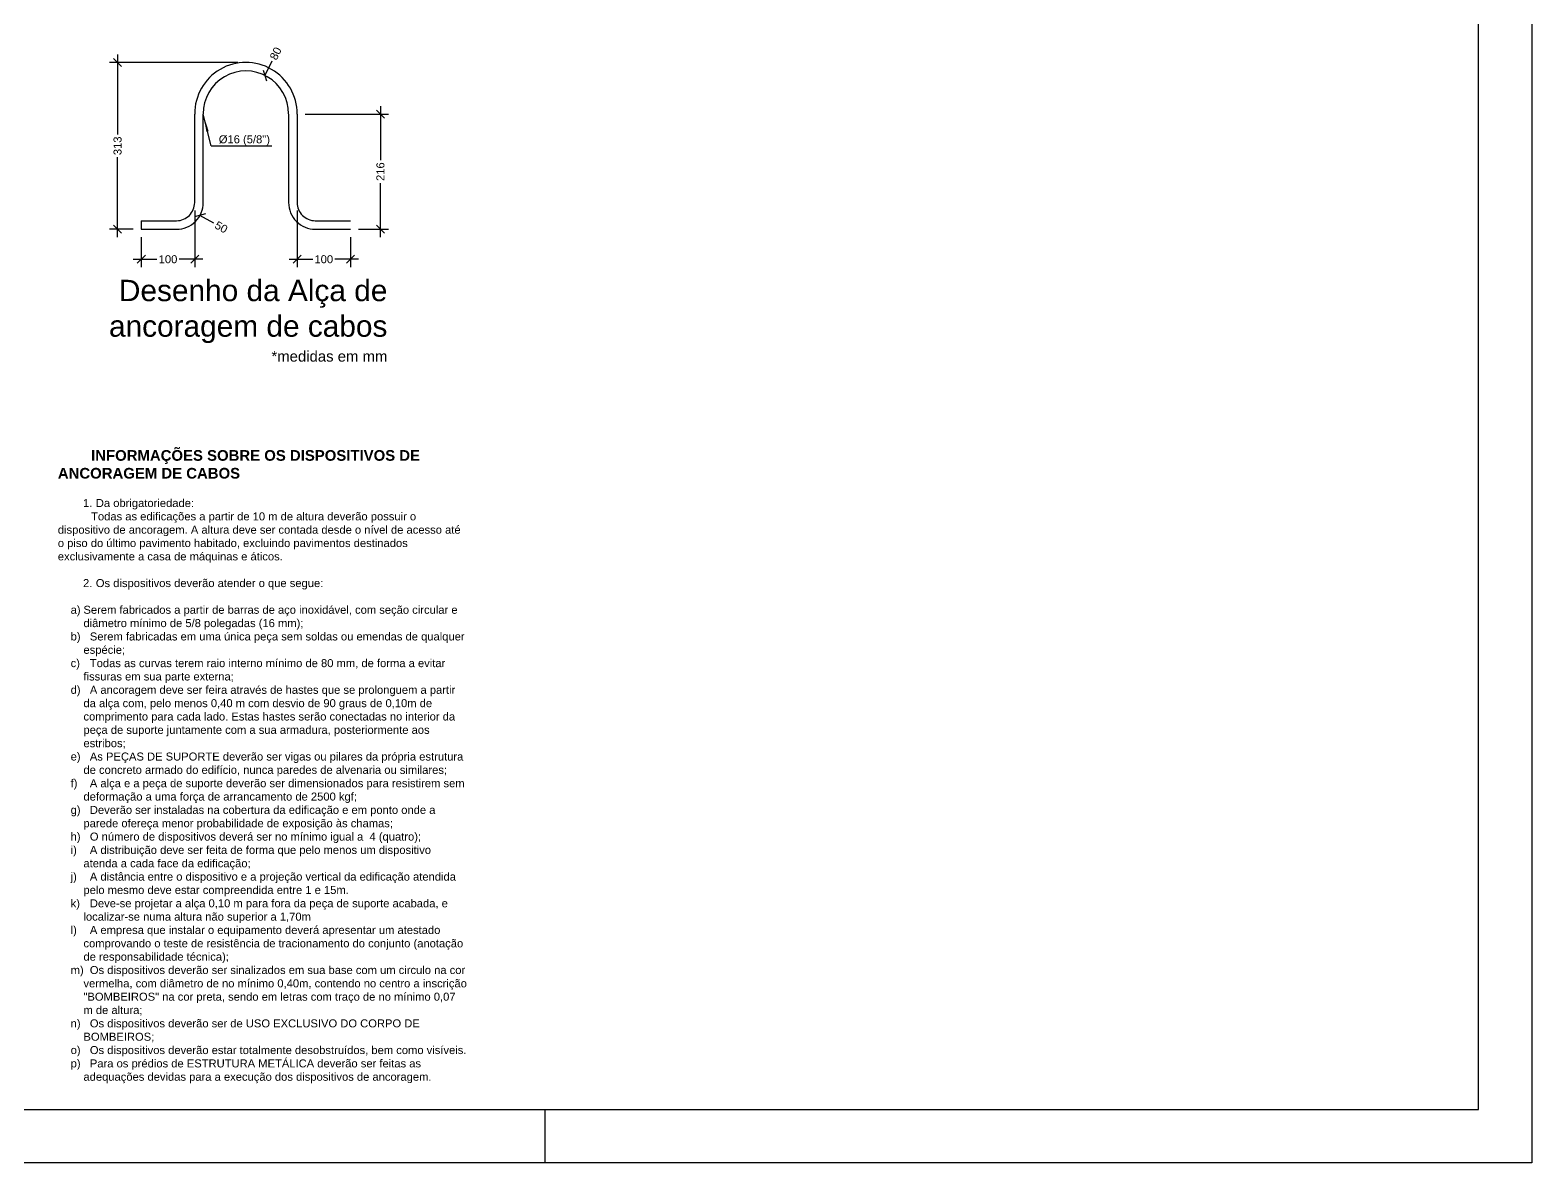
# Model space of a CAD drawing. Extents: x -120 to 1117, y 5 to 675.
# Drawn here: x 60.95 to 89.1, y 69.4 to 90.64 of the extents above; entities that cross this region are included whole.
import ezdxf

# ---------------------------------------------------------------- set-up
doc = ezdxf.new("R2010")
doc.units = 0
doc.header["$MEASUREMENT"] = 0
doc.layers.get('0').update_dxf_attribs({"linetype": 'CONTINUOUS'})
doc.layers.get('DEFPOINTS').update_dxf_attribs({"linetype": 'CONTINUOUS'})
for name, color, linetype in [('carimbo', 4, 'CONTINUOUS'), ('Cotas', 1, 'CONTINUOUS'), ('LINVISTA', 4, 'CONTINUOUS'), ('texto', 7, 'CONTINUOUS')]:
    doc.layers.add(name, color=color, linetype=linetype)
doc.styles.add('ARIAL', font='arial.ttf')
doc.styles.get("Standard").update_dxf_attribs({"font": 'arial.ttf'})
doc.dimstyles.new('COT', dxfattribs={"dimtxt": 0.15, "dimasz": 0.15, "dimexe": 0.15, "dimexo": 0.15, "dimgap": 0.05, "dimtad": 0, "dimzin": 4, "dimtxsty": 'ARIAL', "dimblk": 'OBLIQUE', "dimcen": 0, "dimdle": 0.15, "dimclrd": 256, "dimclre": 256, "dimclrt": 4, "dimazin": 0, "dimtfac": 1.5, "dimtix": 1, "dimtofl": 0, "dimtmove": 1, "dimatfit": 3, "dimldrblk": 'OPEN30', "dimfxl": 0, "dimtolj": 1, "dimtzin": 12, "dimarcsym": 0})

# ---------------------------------------------------------------- blocks, each defined once
blk = doc.blocks.new('A1')
blk.add_lwpolyline([(841, 0), (0, 0), (0, 594), (841, 594)], close=True)
at = {"color": 2}
blk.add_lwpolyline([(831, 10), (831, 584), (30, 584), (30, 10), (831, 10)], dxfattribs=at)
blk.add_lwpolyline([(656, 10), (656, 0)])
blk = doc.blocks.new('_Oblique')
at = {"color": 0, "linetype": 'ByBlock', "lineweight": -2}
blk.add_line((-0.5, -0.5), (0.5, 0.5), dxfattribs=at)
blk = doc.blocks.new('*D753')
at = {"layer": 'Cotas', "lineweight": -2, "transparency": 16777216}
for p, q in [((66.104, 89.063), (67.666, 89.063)), ((67.516, 89.213), (67.516, 88.2)), ((67.516, 86.753), (67.516, 87.766)), ((67.104, 86.903), (67.666, 86.903))]:
    blk.add_line(p, q, dxfattribs=at)
at = {"layer": 'DEFPOINTS', "color": 0, "transparency": 16777216}
for p in [(65.954, 89.063), (67.516, 89.063), (66.954, 86.903)]:
    blk.add_point(p, dxfattribs=at)
at = {"layer": 'Cotas', "lineweight": -2, "transparency": 16777216, "xscale": 0.15, "yscale": 0.15, "zscale": 0.15}
for p, rotation in [((67.516, 89.063), 90), ((67.516, 86.903), 270)]:
    blk.add_blockref('_Oblique', p, dxfattribs=dict(at, rotation=rotation))
at = {"layer": 'Cotas', "color": 4, "transparency": 16777216, "insert": (67.516, 87.983), "char_height": 0.15, "attachment_point": 5, "rotation": 90, "style": 'ARIAL'}
blk.add_mtext('\\A1;216', dxfattribs=at)
blk = doc.blocks.new('_Open30')
at = {"color": 0, "linetype": 'ByBlock', "lineweight": -2}
for p, q in [((-1, 0.27), (0, 0)), ((0, 0), (-1, -0.27)), ((0, 0), (-1, 0))]:
    blk.add_line(p, q, dxfattribs=at)
blk = doc.blocks.new('*D754')
at = {"layer": 'Cotas', "lineweight": -2, "transparency": 16777216}
for p, q in [((64.034, 87.253), (64.034, 86.19)), ((63.034, 86.753), (63.034, 86.19)), ((62.884, 86.34), (63.326, 86.34)), ((64.184, 86.34), (63.743, 86.34))]:
    blk.add_line(p, q, dxfattribs=at)
at = {"layer": 'DEFPOINTS', "color": 0, "transparency": 16777216}
for p in [(64.034, 87.403), (63.034, 86.903), (64.034, 86.34)]:
    blk.add_point(p, dxfattribs=at)
at = {"layer": 'Cotas', "lineweight": -2, "transparency": 16777216, "xscale": 0.15, "yscale": 0.15, "zscale": 0.15, "rotation": 180}
blk.add_blockref('_Oblique', (63.034, 86.34), dxfattribs=at)
at = {"layer": 'Cotas', "lineweight": -2, "transparency": 16777216, "xscale": 0.15, "yscale": 0.15, "zscale": 0.15}
blk.add_blockref('_Oblique', (64.034, 86.34), dxfattribs=at)
at = {"layer": 'Cotas', "color": 4, "transparency": 16777216, "insert": (63.534, 86.34), "char_height": 0.15, "attachment_point": 5, "style": 'ARIAL'}
blk.add_mtext('\\A1;100', dxfattribs=at)
blk = doc.blocks.new('*D755')
at = {"layer": 'Cotas', "lineweight": -2, "transparency": 16777216}
for p, q in [((65.954, 87.253), (65.954, 86.19)), ((66.954, 86.753), (66.954, 86.19)), ((65.804, 86.34), (66.246, 86.34)), ((67.104, 86.34), (66.663, 86.34))]:
    blk.add_line(p, q, dxfattribs=at)
at = {"layer": 'DEFPOINTS', "color": 0, "transparency": 16777216}
for p in [(65.954, 87.403), (66.954, 86.903), (65.954, 86.34)]:
    blk.add_point(p, dxfattribs=at)
at = {"layer": 'Cotas', "lineweight": -2, "transparency": 16777216, "xscale": 0.15, "yscale": 0.15, "zscale": 0.15, "rotation": 180}
blk.add_blockref('_Oblique', (65.954, 86.34), dxfattribs=at)
at = {"layer": 'Cotas', "lineweight": -2, "transparency": 16777216, "xscale": 0.15, "yscale": 0.15, "zscale": 0.15}
blk.add_blockref('_Oblique', (66.954, 86.34), dxfattribs=at)
at = {"layer": 'Cotas', "color": 4, "transparency": 16777216, "insert": (66.454, 86.34), "char_height": 0.15, "attachment_point": 5, "style": 'ARIAL'}
blk.add_mtext('\\A1;100', dxfattribs=at)
blk = doc.blocks.new('*D756')
at = {"layer": 'Cotas', "lineweight": -2, "transparency": 16777216}
for p, q in [((62.589, 90.18), (62.589, 88.682)), ((64.844, 90.03), (62.439, 90.03)), ((62.589, 86.753), (62.589, 88.251)), ((62.884, 86.903), (62.439, 86.903))]:
    blk.add_line(p, q, dxfattribs=at)
at = {"layer": 'DEFPOINTS', "color": 0, "transparency": 16777216}
for p in [(62.589, 90.03), (64.994, 90.03), (63.034, 86.903)]:
    blk.add_point(p, dxfattribs=at)
at = {"layer": 'Cotas', "lineweight": -2, "transparency": 16777216, "xscale": 0.15, "yscale": 0.15, "zscale": 0.15}
for p, rotation in [((62.589, 90.03), 90), ((62.589, 86.903), 270)]:
    blk.add_blockref('_Oblique', p, dxfattribs=dict(at, rotation=rotation))
at = {"layer": 'Cotas', "color": 4, "transparency": 16777216, "insert": (62.589, 88.467), "char_height": 0.15, "attachment_point": 5, "rotation": 90, "style": 'ARIAL'}
blk.add_mtext('\\A1;313', dxfattribs=at)
blk = doc.blocks.new('*D757')
at = {"layer": 'Cotas', "lineweight": -2, "transparency": 16777216}
blk.add_line((64.395, 87.017), (64.132, 87.162), dxfattribs=at)
at = {"layer": 'DEFPOINTS', "color": 0, "transparency": 16777216}
for p in [(63.694, 87.403), (64.132, 87.162)]:
    blk.add_point(p, dxfattribs=at)
at = {"layer": 'Cotas', "lineweight": -2, "transparency": 16777216, "xscale": 0.15, "yscale": 0.15, "zscale": 0.15, "rotation": 151.1176984160404}
blk.add_blockref('_Oblique', (64.132, 87.162), dxfattribs=at)
at = {"layer": 'Cotas', "color": 4, "transparency": 16777216, "insert": (64.532, 86.941), "char_height": 0.15, "attachment_point": 5, "rotation": 331.1177, "style": 'ARIAL'}
blk.add_mtext('\\A1;50', dxfattribs=at)
blk = doc.blocks.new('*D758')
at = {"layer": 'Cotas', "lineweight": -2, "transparency": 16777216}
blk.add_line((65.482, 90.056), (65.349, 89.787), dxfattribs=at)
at = {"layer": 'DEFPOINTS', "color": 0, "transparency": 16777216}
for p in [(65.349, 89.787), (64.994, 89.07)]:
    blk.add_point(p, dxfattribs=at)
at = {"layer": 'Cotas', "lineweight": -2, "transparency": 16777216, "xscale": 0.15, "yscale": 0.15, "zscale": 0.15, "rotation": 243.6767937720104}
blk.add_blockref('_Oblique', (65.349, 89.787), dxfattribs=at)
at = {"layer": 'Cotas', "color": 4, "transparency": 16777216, "insert": (65.552, 90.197), "char_height": 0.15, "attachment_point": 5, "rotation": 63.6768, "style": 'ARIAL'}
blk.add_mtext('\\A1;80', dxfattribs=at)
blk = doc.blocks.new('SETA-5P')
at = {"layer": 'Cotas'}
blk.add_lwpolyline([(0, 0, 0, 0.06, 0), (0.45, 0, 0.06, 0.06, 0)], format="xyseb", dxfattribs=at)

msp = doc.modelspace()

# ---------------------------------------------------------------- linework, layer by layer
at = {"layer": 'LINVISTA'}
for p, q in [((64.342, 88.464), (64.194, 89.063)), ((64.342, 88.464), (65.483, 88.464)), ((63.034, 87.063), (63.034, 86.903))]:
    msp.add_line(p, q, dxfattribs=at)
for points in [[(63.034, 86.903), (63.694, 86.903, 0.414214), (64.194, 87.403), (64.194, 89.063)], [(63.034, 87.063), (63.694, 87.063, 0.414214), (64.034, 87.403), (64.034, 89.063)], [(65.794, 89.063), (65.794, 87.403, 0.414214), (66.294, 86.903), (66.954, 86.903)], [(65.954, 89.063), (65.954, 87.403, 0.414214), (66.294, 87.063), (66.954, 87.063)]]:
    msp.add_lwpolyline(points, format="xyb", dxfattribs=at)
for radius in [0.96, 0.8]:
    msp.add_arc((64.994, 89.07), radius, 359.5856, 180.4144, dxfattribs=at)

# ---------------------------------------------------------------- block references
at = {"layer": 'carimbo', "xscale": 0.1000000000003638, "yscale": 0.1000000000003638, "zscale": 0.1000000000003638}
msp.add_blockref('A1', (5, 69.4), dxfattribs=at)
at = {"layer": 'texto', "xscale": -0.7500000000000017, "yscale": 0.75, "zscale": 0.75, "rotation": 103.8238298114141}
msp.add_blockref('SETA-5P', (64.194, 89.063), dxfattribs=at)

# ---------------------------------------------------------------- texts
at = {"layer": 'texto'}
for s, insert, char_height, width, attachment_point in [('%%C16 (5/8")', (64.486, 88.664), 0.15, 1.52904, 1), ('Desenho da Alça de ancoragem de cabos{\\fArial|b0|i0|c0|p34;\\P\\H0.5x;*medidas em mm}', (67.646, 85.955), 0.4, 5.30426, 3), ('\\pi0.623333;{\\fArial|b1|i0|c0|p34;\\H1.334x;INFORMAÇÕES SOBRE OS DISPOSITIVOS DE ANCORAGEM DE CABOS\\P\\pi0.374;\\fArial|b0|i0|c0|p34;\\H0.7498x;\\P\\pi-0.24,l0.712,t0.712;1.^IDa obrigatoriedade:\\P\\pi0.623333,l0,tz;Todas as edificações a partir de 10 m de altura deverão possuir o dispositivo de ancoragem. A altura deve ser contada desde o nível de acesso até o piso do último pavimento habitado, excluindo pavimentos destinados exclusivamente a casa de máquinas e áticos.\\P\\P\\pi-0.24,l0.712,t0.712;2.^IOs dispositivos deverão atender o que segue:\\P\\pi0,l0,tz;\\P\\pi-0.24,l0.48,t0.48;a)^ISerem fabricados a partir de barras de aço inoxidável, com seção circular e diâmetro mínimo de 5/8 polegadas (16 mm);\\P\\ptz;b)^ISerem fabricadas em uma única peça sem soldas ou emendas de qualquer espécie;\\Pc)^ITodas as curvas terem raio interno mínimo de 80 mm, de forma a evitar fissuras em sua parte externa;\\Pd)^IA ancoragem deve ser feira através de hastes que se prolonguem a partir da alça com, pelo menos 0,40 m com desvio de 90 graus de 0,10m de comprimento para cada lado. Estas hastes serão conectadas no interior da peça de suporte juntamente com a sua armadura, posteriormente aos estribos;\\Pe)^IAs PEÇAS DE SUPORTE deverão ser vigas ou pilares da própria estrutura de concreto armado do edifício, nunca paredes de alvenaria ou similares;\\Pf)^IA alça e a peça de suporte deverão ser dimensionados para resistirem sem deformação a uma força de arrancamento de 2500 kgf;\\Pg)^IDeverão ser instaladas na cobertura da edificação e em ponto onde a parede ofereça menor probabilidade de exposição às chamas;\\Ph)^IO número de dispositivos deverá ser no mínimo igual a  4 (quatro);\\Pi)^IA distribuição deve ser feita de forma que pelo menos um dispositivo atenda a cada face da edificação;\\Pj)^IA distância entre o dispositivo e a projeção vertical da edificação atendida pelo mesmo deve estar compreendida entre 1 e 15m. \\Pk)^IDeve-se projetar a alça 0,10 m para fora da peça de suporte acabada, e localizar-se numa altura não superior a 1,70m \\Pl)^IA empresa que instalar o equipamento deverá apresentar um atestado comprovando o teste de resistência de tracionamento do conjunto (anotação de responsabilidade técnica);\\Pm)^IOs dispositivos deverão ser sinalizados em sua base com um circulo na cor vermelha, com diâmetro de no mínimo 0,40m, contendo no centro a inscrição "BOMBEIROS" na cor preta, sendo em letras com traço de no mínimo 0,07 m de altura;\\Pn)^IOs dispositivos deverão ser de USO EXCLUSIVO DO CORPO DE BOMBEIROS;\\Po)^IOs dispositivos deverão estar totalmente desobstruídos, bem como visíveis.\\Pp)^IPara os prédios de ESTRUTURA METÁLICA deverão ser feitas as adequações devidas para a execução dos dispositivos de ancoragem.\\fArial|b1|i0|c0|p34;}', (61.469, 82.763), 0.15, 7.65148, 1)]:
    msp.add_mtext(s, dxfattribs=dict(at, insert=insert, char_height=char_height, width=width, attachment_point=attachment_point))

# ---------------------------------------------------------------- dimensions: what is measured, and where the dimension line sits
at = {"layer": 'Cotas'}
for base, p1, p2, text, picture, middle in [((62.589, 90.03), (63.034, 86.903), (64.994, 90.03), '313', '*D756', (62.589, 88.467)), ((67.516, 89.063), (66.954, 86.903), (65.954, 89.063), '216', '*D753', (67.516, 87.983))]:
    dim = msp.add_linear_dim(base=base, p1=p1, p2=p2, angle=90, text=text, dimstyle='COT', dxfattribs=at)
    dim.commit()
    dim.dimension.update_dxf_attribs({"geometry": picture, "text_midpoint": middle})
for center, mpoint, text, picture, middle in [((64.994, 89.07), (65.349, 89.787), '80', '*D758', (65.552, 90.197)), ((63.694, 87.403), (64.132, 87.162), '50', '*D757', (64.532, 86.941))]:
    dim = msp.add_radius_dim(center=center, mpoint=mpoint, text=text, dimstyle='COT', dxfattribs=at)
    dim.commit()
    dim.dimension.update_dxf_attribs({"geometry": picture, "text_midpoint": middle})
for base, p1, p2, picture, middle in [((64.034, 86.34), (63.034, 86.903), (64.034, 87.403), '*D754', (63.534, 86.34)), ((65.954, 86.34), (66.954, 86.903), (65.954, 87.403), '*D755', (66.454, 86.34))]:
    dim = msp.add_linear_dim(base=base, p1=p1, p2=p2, text='100', dimstyle='COT', dxfattribs=at)
    dim.commit()
    dim.dimension.update_dxf_attribs({"geometry": picture, "text_midpoint": middle})

doc.saveas('drawing.dxf')
